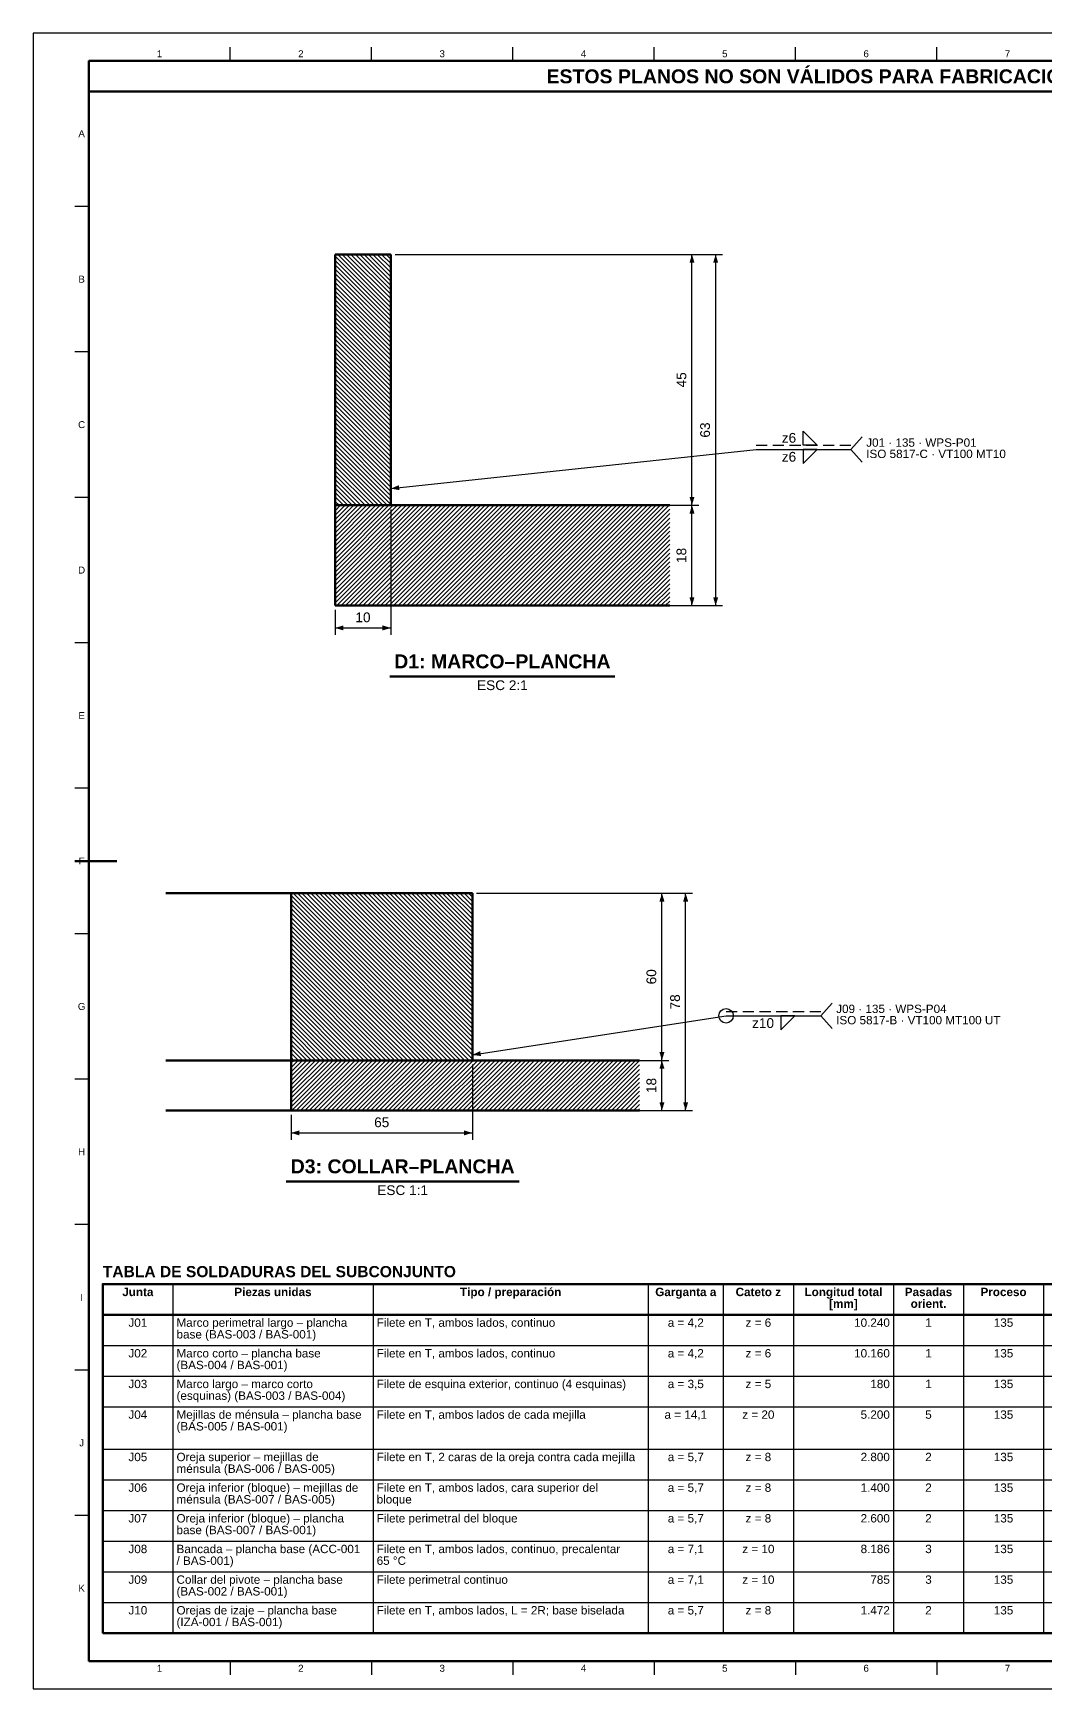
# Model space of a CAD drawing. Header units: millimetres. Extents: x 0 to 841, y 0 to 594.
# Drawn here: x 0 to 363, y 0 to 594 of the extents above; entities that cross this region are included whole.
import ezdxf
from ezdxf.enums import TextEntityAlignment as Align

# ---------------------------------------------------------------- set-up
doc = ezdxf.new("R2010")
doc.units = ezdxf.units.MM
doc.linetypes.add('OCULTO', pattern=[6, 4, -2])
for name, color, linetype, lineweight in [('ACH', 7, 'CONTINUOUS', 13), ('COTA', 7, 'CONTINUOUS', 25), ('FINA', 7, 'CONTINUOUS', 25), ('MARCO', 7, 'CONTINUOUS', 70), ('OCU', 7, 'OCULTO', 25), ('TXT', 7, 'CONTINUOUS', 25), ('VIS', 7, 'CONTINUOUS', 50)]:
    doc.layers.add(name, color=color, linetype=linetype, lineweight=lineweight)
doc.styles.add('STD', font='LiberationSans-Regular.ttf')
doc.styles.add('STDB', font='LiberationSans-Bold.ttf')

msp = doc.modelspace()

# ---------------------------------------------------------------- hatches: boundary and pattern name
at = {"layer": 'ACH'}
h = msp.add_hatch(dxfattribs=at)
h.set_pattern_fill('ANSI31', scale=0.35, angle=90)
h.paths.add_polyline_path([(108.31, 424.61), (108.31, 514.61), (128.31, 514.61), (128.31, 424.61)])
h = msp.add_hatch(dxfattribs=at)
h.set_pattern_fill('ANSI31', scale=0.35)
h.paths.add_polyline_path([(108.31, 388.61), (108.31, 424.61), (228.31, 424.61), (228.31, 388.61)])
h = msp.add_hatch(dxfattribs=at)
h.set_pattern_fill('ANSI31', scale=0.35, angle=90)
h.paths.add_polyline_path([(157.54, 225.46), (92.54, 225.46), (92.54, 285.46), (157.54, 285.46)])
h = msp.add_hatch(dxfattribs=at)
h.set_pattern_fill('ANSI31', scale=0.35)
h.paths.add_polyline_path([(92.54, 207.46), (92.54, 225.46), (217.54, 225.46), (217.54, 207.46)])

# ---------------------------------------------------------------- linework, layer by layer
at = {"layer": 'COTA'}
for p, q in [((129.81, 514.61), (238.81, 514.61)), ((129.81, 514.61), (247.31, 514.61)), ((236.31, 424.61), (236.31, 514.61)), ((244.81, 388.61), (244.81, 514.61)), ((293.31, 444.61), (297.31, 449.11)), ((128.31, 430.61), (259.31, 444.61)), ((259.31, 444.61), (293.31, 444.61)), ((293.31, 444.61), (297.31, 440.11)), ((128.31, 423.11), (128.31, 378.11)), ((129.81, 424.61), (238.81, 424.61)), ((129.81, 424.61), (238.81, 424.61)), ((236.31, 388.61), (236.31, 424.61)), ((108.31, 387.11), (108.31, 378.11)), ((109.81, 388.61), (238.81, 388.61)), ((109.81, 388.61), (247.31, 388.61)), ((108.31, 380.61), (128.31, 380.61)), ((159.04, 285.46), (228.04, 285.46)), ((159.04, 285.46), (236.54, 285.46)), ((225.54, 225.46), (225.54, 285.46)), ((234.04, 207.46), (234.04, 285.46)), ((282.54, 241.46), (286.54, 245.96)), ((157.54, 227.46), (248.54, 241.46)), ((248.54, 241.46), (282.54, 241.46)), ((282.54, 241.46), (286.54, 236.96)), ((157.54, 223.96), (157.54, 196.96)), ((159.04, 225.46), (228.04, 225.46)), ((159.04, 225.46), (228.04, 225.46)), ((225.54, 207.46), (225.54, 225.46)), ((92.54, 205.96), (92.54, 196.96)), ((94.04, 207.46), (228.04, 207.46)), ((94.04, 207.46), (236.54, 207.46)), ((92.54, 199.46), (157.54, 199.46))]:
    msp.add_line(p, q, dxfattribs=at)
for points in [[(276.18, 446.21), (276.18, 451.21), (281.18, 446.21)], [(276.18, 444.61), (276.18, 439.61), (281.18, 444.61)], [(268.24, 241.46), (268.24, 236.46), (273.24, 241.46)]]:
    msp.add_lwpolyline(points, close=True, dxfattribs=at)
msp.add_circle((248.54, 241.46), 2.6, dxfattribs=at)
for points in [[(236.31, 514.61), (235.41, 511.61), (237.21, 511.61)], [(244.81, 514.61), (243.91, 511.61), (245.71, 511.61)], [(128.31, 430.61), (131.39, 430.03), (131.2, 431.82)], [(236.31, 424.61), (237.21, 427.61), (235.41, 427.61)], [(236.31, 424.61), (235.41, 421.61), (237.21, 421.61)], [(236.31, 388.61), (237.21, 391.61), (235.41, 391.61)], [(244.81, 388.61), (245.71, 391.61), (243.91, 391.61)], [(108.31, 380.61), (111.31, 379.71), (111.31, 381.51)], [(128.31, 380.61), (125.31, 381.51), (125.31, 379.71)], [(225.54, 285.46), (224.64, 282.46), (226.44, 282.46)], [(234.04, 285.46), (233.14, 282.46), (234.94, 282.46)], [(157.54, 227.46), (160.64, 227.02), (160.36, 228.8)], [(225.54, 225.46), (226.44, 228.46), (224.64, 228.46)], [(225.54, 225.46), (224.64, 222.46), (226.44, 222.46)], [(225.54, 207.46), (226.44, 210.46), (224.64, 210.46)], [(234.04, 207.46), (234.94, 210.46), (233.14, 210.46)], [(92.54, 199.46), (95.54, 198.56), (95.54, 200.36)], [(157.54, 199.46), (154.54, 200.36), (154.54, 198.56)]]:
    msp.add_solid(points, dxfattribs=at)
at = {"layer": 'FINA'}
for p, q in [((70.69, 584), (70.69, 589)), ((121.38, 584), (121.38, 589)), ((172.06, 584), (172.06, 589)), ((222.75, 584), (222.75, 589)), ((273.44, 584), (273.44, 589)), ((324.12, 584), (324.12, 589)), ((20, 531.82), (15, 531.82)), ((20, 479.64), (15, 479.64)), ((20, 427.45), (15, 427.45)), ((20, 375.27), (15, 375.27)), ((20, 323.09), (15, 323.09)), ((20, 270.91), (15, 270.91)), ((20, 218.73), (15, 218.73)), ((20, 166.55), (15, 166.55)), ((50.13, 145.2), (50.13, 20)), ((121.92, 145.2), (121.92, 20)), ((220.63, 145.2), (220.63, 20)), ((247.55, 145.2), (247.55, 20)), ((272.68, 145.2), (272.68, 20)), ((308.58, 145.2), (308.58, 20)), ((333.71, 145.2), (333.71, 20)), ((362.42, 145.2), (362.42, 20)), ((25, 134.2), (646, 134.2)), ((25, 123.2), (646, 123.2)), ((20, 114.36), (15, 114.36)), ((25, 112.2), (646, 112.2)), ((25, 101.2), (646, 101.2)), ((25, 86), (646, 86)), ((25, 75), (646, 75)), ((20, 62.18), (15, 62.18)), ((25, 64), (646, 64)), ((25, 53), (646, 53)), ((25, 42), (646, 42)), ((25, 31), (646, 31)), ((70.69, 10), (70.69, 5)), ((121.38, 10), (121.38, 5)), ((172.06, 10), (172.06, 5)), ((222.75, 10), (222.75, 5)), ((273.44, 10), (273.44, 5)), ((324.12, 10), (324.12, 5))]:
    msp.add_line(p, q, dxfattribs=at)
msp.add_lwpolyline([(0, 0), (841, 0), (841, 594), (0, 594)], close=True, dxfattribs=at)
at = {"layer": 'MARCO'}
msp.add_line((15, 297), (30, 297), dxfattribs=at)
for points in [[(20, 10), (831, 10), (831, 584), (20, 584)], [(20, 573), (831, 573), (831, 584), (20, 584)]]:
    msp.add_lwpolyline(points, close=True, dxfattribs=at)
at = {"layer": 'OCU'}
for p, q in [((259.31, 446.21), (293.31, 446.21)), ((248.54, 243.06), (282.54, 243.06))]:
    msp.add_line(p, q, dxfattribs=at)
at = {"layer": 'VIS'}
for p, q in [((127.93, 363.21), (208.69, 363.21)), ((90.75, 182.06), (174.33, 182.06)), ((25, 145.2), (25, 20)), ((25, 20), (646, 20))]:
    msp.add_line(p, q, dxfattribs=at)
for points in [[(108.31, 514.61), (108.31, 424.61)], [(108.31, 514.61), (128.31, 514.61)], [(128.31, 514.61), (128.31, 424.61)], [(108.31, 424.61), (108.31, 388.61)], [(108.31, 424.61), (228.31, 424.61)], [(108.31, 424.61), (128.31, 424.61)], [(108.31, 388.61), (228.31, 388.61)], [(47.54, 285.46), (48.14, 285.46), (48.74, 285.46), (49.34, 285.46), (49.94, 285.46), (50.54, 285.46), (51.14, 285.46), (51.74, 285.46), (52.34, 285.46), (52.94, 285.46), (53.54, 285.46), (54.14, 285.46), (54.74, 285.46), (55.34, 285.46), (55.94, 285.46), (56.54, 285.46), (57.14, 285.46), (57.74, 285.46), (58.34, 285.46), (58.94, 285.46), (59.54, 285.46), (60.14, 285.46), (60.74, 285.46), (61.34, 285.46), (61.94, 285.46), (62.54, 285.46), (63.14, 285.46), (63.74, 285.46), (64.34, 285.46), (64.94, 285.46), (65.54, 285.46), (66.14, 285.46), (66.74, 285.46), (67.34, 285.46), (67.94, 285.46), (68.54, 285.46), (69.14, 285.46), (69.74, 285.46), (70.34, 285.46), (70.94, 285.46), (71.54, 285.46), (72.14, 285.46), (72.74, 285.46), (73.34, 285.46), (73.94, 285.46), (74.54, 285.46), (75.14, 285.46), (75.74, 285.46), (76.34, 285.46), (76.94, 285.46), (77.54, 285.46), (78.14, 285.46), (78.74, 285.46), (79.34, 285.46), (79.94, 285.46), (80.54, 285.46), (81.14, 285.46), (81.74, 285.46), (82.34, 285.46), (82.94, 285.46), (83.54, 285.46), (84.14, 285.46), (84.74, 285.46), (85.34, 285.46), (85.94, 285.46), (86.54, 285.46), (87.14, 285.46), (87.74, 285.46), (88.34, 285.46), (88.94, 285.46), (89.54, 285.46), (90.14, 285.46), (90.74, 285.46), (91.34, 285.46), (91.94, 285.46), (92.54, 285.46)], [(157.54, 285.46), (92.54, 285.46)], [(92.54, 225.46), (92.54, 285.46)], [(157.54, 225.46), (157.54, 285.46)], [(47.54, 225.46), (48.14, 225.46), (48.74, 225.46), (49.34, 225.46), (49.94, 225.46), (50.54, 225.46), (51.14, 225.46), (51.74, 225.46), (52.34, 225.46), (52.94, 225.46), (53.54, 225.46), (54.14, 225.46), (54.74, 225.46), (55.34, 225.46), (55.94, 225.46), (56.54, 225.46), (57.14, 225.46), (57.74, 225.46), (58.34, 225.46), (58.94, 225.46), (59.54, 225.46), (60.14, 225.46), (60.74, 225.46), (61.34, 225.46), (61.94, 225.46), (62.54, 225.46), (63.14, 225.46), (63.74, 225.46), (64.34, 225.46), (64.94, 225.46), (65.54, 225.46), (66.14, 225.46), (66.74, 225.46), (67.34, 225.46), (67.94, 225.46), (68.54, 225.46), (69.14, 225.46), (69.74, 225.46), (70.34, 225.46), (70.94, 225.46), (71.54, 225.46), (72.14, 225.46), (72.74, 225.46), (73.34, 225.46), (73.94, 225.46), (74.54, 225.46), (75.14, 225.46), (75.74, 225.46), (76.34, 225.46), (76.94, 225.46), (77.54, 225.46), (78.14, 225.46), (78.74, 225.46), (79.34, 225.46), (79.94, 225.46), (80.54, 225.46), (81.14, 225.46), (81.74, 225.46), (82.34, 225.46), (82.94, 225.46), (83.54, 225.46), (84.14, 225.46), (84.74, 225.46), (85.34, 225.46), (85.94, 225.46), (86.54, 225.46), (87.14, 225.46), (87.74, 225.46), (88.34, 225.46), (88.94, 225.46), (89.54, 225.46), (90.14, 225.46), (90.74, 225.46), (91.34, 225.46), (91.94, 225.46), (92.54, 225.46)], [(47.54, 225.46), (48.14, 225.46), (48.74, 225.46), (49.34, 225.46), (49.94, 225.46), (50.54, 225.46), (51.14, 225.46), (51.74, 225.46), (52.34, 225.46), (52.94, 225.46), (53.54, 225.46), (54.14, 225.46), (54.74, 225.46), (55.34, 225.46), (55.94, 225.46), (56.54, 225.46), (57.14, 225.46), (57.74, 225.46), (58.34, 225.46), (58.94, 225.46), (59.54, 225.46), (60.14, 225.46), (60.74, 225.46), (61.34, 225.46), (61.94, 225.46), (62.54, 225.46), (63.14, 225.46), (63.74, 225.46), (64.34, 225.46), (64.94, 225.46), (65.54, 225.46), (66.14, 225.46), (66.74, 225.46), (67.34, 225.46), (67.94, 225.46), (68.54, 225.46), (69.14, 225.46), (69.74, 225.46), (70.34, 225.46), (70.94, 225.46), (71.54, 225.46), (72.14, 225.46), (72.74, 225.46), (73.34, 225.46), (73.94, 225.46), (74.54, 225.46), (75.14, 225.46), (75.74, 225.46), (76.34, 225.46), (76.94, 225.46), (77.54, 225.46), (78.14, 225.46), (78.74, 225.46), (79.34, 225.46), (79.94, 225.46), (80.54, 225.46), (81.14, 225.46), (81.74, 225.46), (82.34, 225.46), (82.94, 225.46), (83.54, 225.46), (84.14, 225.46), (84.74, 225.46), (85.34, 225.46), (85.94, 225.46), (86.54, 225.46), (87.14, 225.46), (87.74, 225.46), (88.34, 225.46), (88.94, 225.46), (89.54, 225.46), (90.14, 225.46), (90.74, 225.46), (91.34, 225.46), (91.94, 225.46), (92.54, 225.46)], [(217.54, 225.46), (92.54, 225.46)], [(92.54, 207.46), (92.54, 225.46)], [(157.54, 225.46), (92.54, 225.46)], [(47.54, 207.46), (48.14, 207.46), (48.74, 207.46), (49.34, 207.46), (49.94, 207.46), (50.54, 207.46), (51.14, 207.46), (51.74, 207.46), (52.34, 207.46), (52.94, 207.46), (53.54, 207.46), (54.14, 207.46), (54.74, 207.46), (55.34, 207.46), (55.94, 207.46), (56.54, 207.46), (57.14, 207.46), (57.74, 207.46), (58.34, 207.46), (58.94, 207.46), (59.54, 207.46), (60.14, 207.46), (60.74, 207.46), (61.34, 207.46), (61.94, 207.46), (62.54, 207.46), (63.14, 207.46), (63.74, 207.46), (64.34, 207.46), (64.94, 207.46), (65.54, 207.46), (66.14, 207.46), (66.74, 207.46), (67.34, 207.46), (67.94, 207.46), (68.54, 207.46), (69.14, 207.46), (69.74, 207.46), (70.34, 207.46), (70.94, 207.46), (71.54, 207.46), (72.14, 207.46), (72.74, 207.46), (73.34, 207.46), (73.94, 207.46), (74.54, 207.46), (75.14, 207.46), (75.74, 207.46), (76.34, 207.46), (76.94, 207.46), (77.54, 207.46), (78.14, 207.46), (78.74, 207.46), (79.34, 207.46), (79.94, 207.46), (80.54, 207.46), (81.14, 207.46), (81.74, 207.46), (82.34, 207.46), (82.94, 207.46), (83.54, 207.46), (84.14, 207.46), (84.74, 207.46), (85.34, 207.46), (85.94, 207.46), (86.54, 207.46), (87.14, 207.46), (87.74, 207.46), (88.34, 207.46), (88.94, 207.46), (89.54, 207.46), (90.14, 207.46), (90.74, 207.46), (91.34, 207.46), (91.94, 207.46), (92.54, 207.46)], [(217.54, 207.46), (92.54, 207.46)]]:
    msp.add_lwpolyline(points, dxfattribs=at)
msp.add_lwpolyline([(25, 134.2), (646, 134.2), (646, 145.2), (25, 145.2)], close=True, dxfattribs=at)

# ---------------------------------------------------------------- texts
at = {"layer": 'TXT'}
for s, height, style, p in [('1', 2.5, 'STD', (45.34, 586.6)), ('2', 2.5, 'STD', (96.03, 586.6)), ('3', 2.5, 'STD', (146.72, 586.6)), ('ESTOS PLANOS NO SON VÁLIDOS PARA FABRICACIÓN HASTA SU REVISIÓN Y APROBACIÓN POR UN INGENIERO CALCULISTA HABILITADO.', 5, 'STDB', (425.5, 578.5)), ('4', 2.5, 'STD', (197.41, 586.6)), ('5', 2.5, 'STD', (248.09, 586.6)), ('6', 2.5, 'STD', (298.78, 586.6)), ('7', 2.5, 'STD', (349.47, 586.6)), ('A', 2.5, 'STD', (17.4, 557.91)), ('B', 2.5, 'STD', (17.4, 505.73)), ('C', 2.5, 'STD', (17.4, 453.55)), ('D', 2.5, 'STD', (17.4, 401.36)), ('E', 2.5, 'STD', (17.4, 349.18)), ('F', 2.5, 'STD', (17.4, 297)), ('G', 2.5, 'STD', (17.4, 244.82)), ('H', 2.5, 'STD', (17.4, 192.64)), ('Junta', 3, 'STDB', (37.56, 142.4)), ('Piezas unidas', 3, 'STDB', (86.02, 142.4)), ('Tipo / preparación', 3, 'STDB', (171.28, 142.4)), ('Garganta a', 3, 'STDB', (234.09, 142.4)), ('Cateto z', 3, 'STDB', (260.12, 142.4)), ('Longitud total', 3, 'STDB', (290.63, 142.4)), ('Pasadas', 3, 'STDB', (321.14, 142.4)), ('Proceso', 3, 'STDB', (348.06, 142.4)), ('I', 2.5, 'STD', (17.4, 140.45)), ('[mm]', 3, 'STDB', (290.63, 138.2)), ('orient.', 3, 'STDB', (321.14, 138.2)), ('J01', 3, 'STD', (37.56, 131.4)), ('a = 4,2', 3, 'STD', (234.09, 131.4)), ('z = 6', 3, 'STD', (260.12, 131.4)), ('1', 3, 'STD', (321.14, 131.4)), ('135', 3, 'STD', (348.06, 131.4)), ('J02', 3, 'STD', (37.56, 120.4)), ('a = 4,2', 3, 'STD', (234.09, 120.4)), ('z = 6', 3, 'STD', (260.12, 120.4)), ('1', 3, 'STD', (321.14, 120.4)), ('135', 3, 'STD', (348.06, 120.4)), ('J03', 3, 'STD', (37.56, 109.4)), ('a = 3,5', 3, 'STD', (234.09, 109.4)), ('z = 5', 3, 'STD', (260.12, 109.4)), ('1', 3, 'STD', (321.14, 109.4)), ('135', 3, 'STD', (348.06, 109.4)), ('J04', 3, 'STD', (37.56, 98.4)), ('a = 14,1', 3, 'STD', (234.09, 98.4)), ('z = 20', 3, 'STD', (260.12, 98.4)), ('5', 3, 'STD', (321.14, 98.4)), ('135', 3, 'STD', (348.06, 98.4)), ('J', 2.5, 'STD', (17.4, 88.27)), ('J05', 3, 'STD', (37.56, 83.2)), ('a = 5,7', 3, 'STD', (234.09, 83.2)), ('z = 8', 3, 'STD', (260.12, 83.2)), ('2', 3, 'STD', (321.14, 83.2)), ('135', 3, 'STD', (348.06, 83.2)), ('J06', 3, 'STD', (37.56, 72.2)), ('a = 5,7', 3, 'STD', (234.09, 72.2)), ('z = 8', 3, 'STD', (260.12, 72.2)), ('2', 3, 'STD', (321.14, 72.2)), ('135', 3, 'STD', (348.06, 72.2)), ('J07', 3, 'STD', (37.56, 61.2)), ('a = 5,7', 3, 'STD', (234.09, 61.2)), ('z = 8', 3, 'STD', (260.12, 61.2)), ('2', 3, 'STD', (321.14, 61.2)), ('135', 3, 'STD', (348.06, 61.2)), ('J08', 3, 'STD', (37.56, 50.2)), ('a = 7,1', 3, 'STD', (234.09, 50.2)), ('z = 10', 3, 'STD', (260.12, 50.2)), ('3', 3, 'STD', (321.14, 50.2)), ('135', 3, 'STD', (348.06, 50.2)), ('K', 2.5, 'STD', (17.4, 36.09)), ('J09', 3, 'STD', (37.56, 39.2)), ('a = 7,1', 3, 'STD', (234.09, 39.2)), ('z = 10', 3, 'STD', (260.12, 39.2)), ('3', 3, 'STD', (321.14, 39.2)), ('135', 3, 'STD', (348.06, 39.2)), ('J10', 3, 'STD', (37.56, 28.2)), ('z = 8', 3, 'STD', (260.12, 28.2)), ('2', 3, 'STD', (321.14, 28.2)), ('135', 3, 'STD', (348.06, 28.2)), ('a = 5,7', 3, 'STD', (234.09, 28.2)), ('1', 2.5, 'STD', (45.34, 7.4)), ('2', 2.5, 'STD', (96.03, 7.4)), ('3', 2.5, 'STD', (146.72, 7.4)), ('4', 2.5, 'STD', (197.41, 7.4)), ('5', 2.5, 'STD', (248.09, 7.4)), ('6', 2.5, 'STD', (298.78, 7.4)), ('7', 2.5, 'STD', (349.47, 7.4))]:
    msp.add_text(s, height=height, dxfattribs=dict(at, style=style)).set_placement(p, align=Align.MIDDLE_CENTER)
at = {"layer": 'TXT', "style": 'STD'}
for s, p in [('45', (235.31, 469.61)), ('63', (243.81, 451.61)), ('18', (235.31, 406.61)), ('60', (224.54, 255.46)), ('78', (233.04, 246.46)), ('18', (224.54, 216.46))]:
    msp.add_text(s, height=3.5, rotation=90, dxfattribs=at).set_placement(p, align=Align.BOTTOM_CENTER)
for s, height, p in [('z6', 3.5, (273.68, 448.81)), ('z6', 3.5, (273.68, 442.01)), ('z10', 3.5, (265.74, 238.86)), ('10.240', 3, (307.28, 131.4)), ('10.160', 3, (307.28, 120.4)), ('180', 3, (307.28, 109.4)), ('5.200', 3, (307.28, 98.4)), ('2.800', 3, (307.28, 83.2)), ('1.400', 3, (307.28, 72.2)), ('2.600', 3, (307.28, 61.2)), ('8.186', 3, (307.28, 50.2)), ('785', 3, (307.28, 39.2)), ('1.472', 3, (307.28, 28.2))]:
    msp.add_text(s, height=height, dxfattribs=at).set_placement(p, align=Align.MIDDLE_RIGHT)
at = {"layer": 'TXT'}
for s, height, style, p in [('J01 · 135 · WPS-P01', 3, 'STD', (298.81, 448.61)), ('ISO 5817-C · VT100 MT10', 3, 'STD', (298.81, 444.56)), ('J09 · 135 · WPS-P04', 3, 'STD', (288.04, 245.46)), ('ISO 5817-B · VT100 MT100 UT', 3, 'STD', (288.04, 241.41)), ('TABLA DE SOLDADURAS DEL SUBCONJUNTO', 4, 'STDB', (25, 151.7))]:
    msp.add_text(s, height=height, dxfattribs=dict(at, style=style)).set_placement(p, align=Align.TOP_LEFT)
for s, height, style, p in [('10', 3.5, 'STD', (118.31, 381.61)), ('D1: MARCO–PLANCHA', 5, 'STDB', (168.31, 364.61)), ('65', 3.5, 'STD', (125.04, 200.46)), ('D3: COLLAR–PLANCHA', 5, 'STDB', (132.54, 183.46))]:
    msp.add_text(s, height=height, dxfattribs=dict(at, style=style)).set_placement(p, align=Align.BOTTOM_CENTER)
at = {"layer": 'TXT', "style": 'STD'}
for s, p in [('ESC 2:1', (168.31, 361.81)), ('ESC 1:1', (132.54, 180.66))]:
    msp.add_text(s, height=3.5, dxfattribs=at).set_placement(p, align=Align.TOP_CENTER)
for s, p in [('Marco perimetral largo – plancha', (51.43, 131.4)), ('Filete en T, ambos lados, continuo', (123.22, 131.4)), ('base (BAS-003 / BAS-001)', (51.43, 127.2)), ('Marco corto – plancha base', (51.43, 120.4)), ('Filete en T, ambos lados, continuo', (123.22, 120.4)), ('(BAS-004 / BAS-001)', (51.43, 116.2)), ('Marco largo – marco corto', (51.43, 109.4)), ('Filete de esquina exterior, continuo (4 esquinas)', (123.22, 109.4)), ('(esquinas) (BAS-003 / BAS-004)', (51.43, 105.2)), ('(BAS-005 / BAS-001)', (51.43, 94.2)), ('Mejillas de ménsula – plancha base', (51.43, 98.4)), ('Filete en T, ambos lados de cada mejilla', (123.22, 98.4)), ('Oreja superior – mejillas de', (51.43, 83.2)), ('Filete en T, 2 caras de la oreja contra cada mejilla', (123.22, 83.2)), ('ménsula (BAS-006 / BAS-005)', (51.43, 79)), ('Oreja inferior (bloque) – mejillas de', (51.43, 72.2)), ('Filete en T, ambos lados, cara superior del', (123.22, 72.2)), ('ménsula (BAS-007 / BAS-005)', (51.43, 68)), ('bloque', (123.22, 68)), ('Oreja inferior (bloque) – plancha', (51.43, 61.2)), ('Filete perimetral del bloque', (123.22, 61.2)), ('base (BAS-007 / BAS-001)', (51.43, 57)), ('/ BAS-001)', (51.43, 46)), ('Bancada – plancha base (ACC-001', (51.43, 50.2)), ('65 °C', (123.22, 46)), ('Filete en T, ambos lados, continuo, precalentar', (123.22, 50.2)), ('Collar del pivote – plancha base', (51.43, 39.2)), ('(BAS-002 / BAS-001)', (51.43, 35)), ('Filete perimetral continuo', (123.22, 39.2)), ('Orejas de izaje – plancha base', (51.43, 28.2)), ('Filete en T, ambos lados, L = 2R; base biselada', (123.22, 28.2)), ('(IZA-001 / BAS-001)', (51.43, 24))]:
    msp.add_text(s, height=3, dxfattribs=at).set_placement(p, align=Align.MIDDLE_LEFT)

doc.saveas('drawing.dxf')
